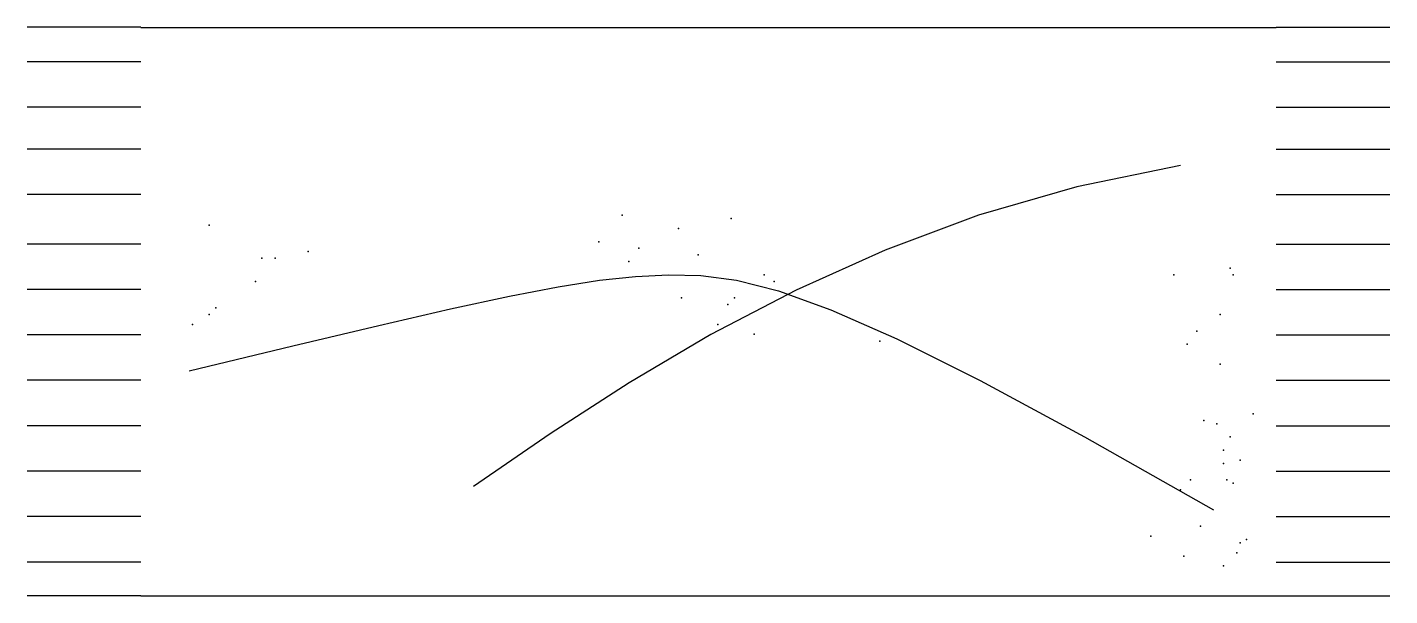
# Model space of a CAD drawing. Extents: x 37.66 to 38.86, y 52.72 to 53.22.
import ezdxf

# ---------------------------------------------------------------- set-up
doc = ezdxf.new("R2010")
doc.units = 0
doc.header["$LTSCALE"] = 0.3
doc.header["$MEASUREMENT"] = 0
doc.header["$PDSIZE"] = 1
doc.layers.get('0').update_dxf_attribs({"linetype": 'CONTINUOUS'})

msp = doc.modelspace()

# ---------------------------------------------------------------- linework, layer by layer
for p, q in [((37.7554, 53.2172), (37.6554, 53.2172)), ((38.7554, 53.2168), (37.7554, 53.2168)), ((38.7554, 53.2172), (38.8554, 53.2172)), ((37.7554, 53.1869), (37.6554, 53.1869)), ((38.7554, 53.1869), (38.8554, 53.1869)), ((37.7554, 53.1469), (37.6554, 53.1469)), ((38.7554, 53.1469), (38.8554, 53.1469)), ((37.7554, 53.1099), (37.6554, 53.1099)), ((38.7554, 53.1099), (38.8554, 53.1099)), ((37.7554, 53.0699), (37.6554, 53.0699)), ((38.7554, 53.0699), (38.8554, 53.0699)), ((37.7554, 53.0264), (37.6554, 53.0264)), ((38.7554, 53.0264), (38.8554, 53.0264)), ((37.7554, 52.9864), (37.6554, 52.9864)), ((38.7554, 52.9864), (38.8554, 52.9864)), ((37.7554, 52.9464), (37.6554, 52.9464)), ((38.7554, 52.9464), (38.8554, 52.9464)), ((37.7554, 52.9064), (37.6554, 52.9064)), ((38.7554, 52.9064), (38.8554, 52.9064)), ((37.7554, 52.8664), (37.6554, 52.8664)), ((38.7554, 52.8664), (38.8554, 52.8664)), ((37.7554, 52.8264), (37.6554, 52.8264)), ((38.7554, 52.8264), (38.8554, 52.8264)), ((37.7554, 52.7864), (37.6554, 52.7864)), ((38.7554, 52.7864), (38.8554, 52.7864)), ((37.7554, 52.7464), (37.6554, 52.7464)), ((38.7554, 52.7464), (38.8554, 52.7464)), ((37.7554, 52.7168), (37.6554, 52.7168)), ((37.7554, 52.7168), (38.7554, 52.7168)), ((38.7554, 52.7168), (38.8554, 52.7168))]:
    msp.add_line(p, q)
for points in [[(38.6711, 53.0954), (38.5798, 53.0767), (38.4932, 53.0517), (38.4109, 53.0211), (38.3325, 52.9858), (38.2574, 52.9466), (38.1854, 52.9041), (38.1158, 52.8593), (38.0484, 52.8129)], [(37.7981, 52.9148), (37.8892, 52.9368), (37.9651, 52.9548), (38.028, 52.9693), (38.08, 52.9805), (38.1231, 52.9888), (38.1594, 52.9945), (38.1911, 52.9979), (38.2201, 52.9993), (38.2487, 52.9987), (38.2799, 52.9946), (38.317, 52.9852), (38.363, 52.9685), (38.4212, 52.9428), (38.4946, 52.9061), (38.5866, 52.8566), (38.7002, 52.7925)]]:
    msp.add_lwpolyline(points)
for p in [(37.8156, 53.043), (38.1793, 53.0517), (38.2288, 53.0401), (38.2753, 53.0488), (38.1589, 53.0284), (37.9029, 53.0197), (38.1939, 53.0226), (38.2462, 53.0168), (37.8621, 53.0138), (37.8738, 53.0138), (38.1851, 53.0109), (38.7147, 53.0051), (37.8563, 52.9935), (38.3044, 52.9993), (38.3132, 52.9935), (38.6653, 52.9993), (38.7176, 52.9993), (37.8214, 52.9702), (38.2317, 52.9789), (38.2724, 52.9731), (38.2783, 52.9789), (37.8156, 52.9643), (38.706, 52.9643), (37.801, 52.9556), (38.2637, 52.9556), (38.2957, 52.9469), (38.6856, 52.9498), (38.4063, 52.941), (38.6769, 52.9381), (38.706, 52.9206), (38.7351, 52.877), (38.6915, 52.8711), (38.7031, 52.8682), (38.7147, 52.8566), (38.7089, 52.8449), (38.7235, 52.8362), (38.7089, 52.8333), (38.6798, 52.8187), (38.7118, 52.8187), (38.7176, 52.8158), (38.6711, 52.81), (38.6886, 52.7779), (38.6449, 52.7692), (38.7293, 52.7663), (38.7293, 52.7663), (38.7206, 52.7546), (38.7235, 52.7634), (38.674, 52.7517), (38.7089, 52.743)]:
    msp.add_point(p)

doc.saveas('drawing.dxf')
